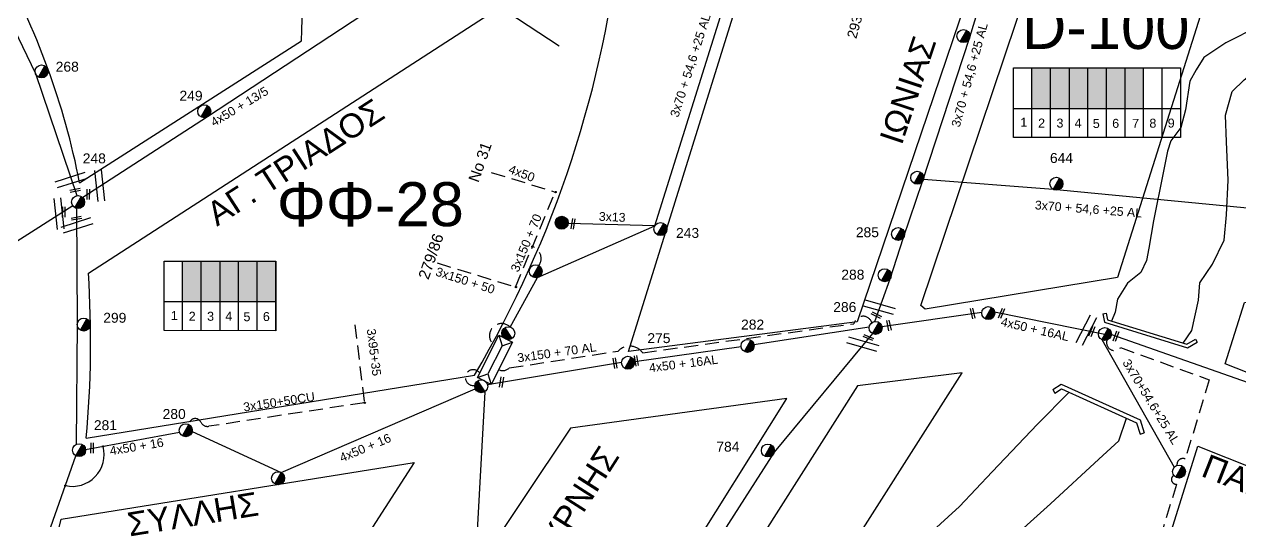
# Model space of a CAD drawing. Header units: millimetres. Extents: x 1421 to 7547, y 822 to 1863.
# Drawn here: x 5951.4 to 6172.1, y 1597.9 to 1688.1 of the extents above; entities that cross this region are included whole.
import ezdxf
from ezdxf.enums import TextEntityAlignment as Align

# ---------------------------------------------------------------- set-up
doc = ezdxf.new("R2010")
doc.units = ezdxf.units.MM
doc.linetypes.add('DASHED', pattern=[19.05, 12.7, -6.35])
doc.layers.get('0').update_dxf_attribs({"lineweight": 30})
for name, color, linetype, lineweight in [('3x13', 7, 'Continuous', 30), ('3x150+50', 7, 'Continuous', 30), ('3x82+57+13_5', 7, 'Continuous', 30), ('4x35', 1, 'DASHED', 30), ('4x50+13_5', 7, 'Continuous', 30), ('Pillar OTE', 7, 'Continuous', 30), ('TEXT_ΚΑΛΩΔΙΩΝ', 7, 'Continuous', 30), ('Άγνωστα', 7, 'Continuous', 30), ('Άγνωστο εναέριο καλώδιο', 7, 'Continuous', 30), ('Άγνωστο Υπόγειο Καλώδιο', 7, 'DASHED', 30), ('Γυμνά εναέρια ΧΤ και ΦΟΠ (3Φ)   4x50+16AL', 7, 'Continuous', 30), ('Καλωδια Χ.Τ 3x95+35', 7, 'DASHED', 30), ('Καλώδια ΧΤ   3x150+50CU', 7, 'DASHED', 30), ('Καλώδια ΧΤ   3x150+70AL', 7, 'DASHED', 30), ('Καλώδια ΧΤ   3x150AL+50CU', 7, 'DASHED', 30), ('Μηχανική τομή', 7, 'Continuous', 30), ('Στύλος Ξύλινος', 7, 'Continuous', 30), ('Στύλος Ξύλινος @ 1', 7, 'Continuous', 30), ('Στύλος ΦΜ', 7, 'Continuous', 30), ('Στύλος ΦΜ @ 1', 7, 'Continuous', 30), ('Συνδέσεις', 7, 'Continuous', 30), ('Συνεστραμμένα ΧΤ   3x70+54.6+25 AL', 7, 'SYN_LINE', 30), ('Τομή', 7, 'Continuous', 30), ('Υποσταθμός εναέριος 2 στύλων', 7, 'Continuous', 30), ('Υποσταθμός πόλεως', 7, 'Continuous', 30), ('Υπόβαθρο ΔΕΗ', 7, 'Continuous', 30), ('Υπόγεια Καλώδια Δικτύου ΧΤ  4x50AL', 7, 'DASHED', 30)]:
    doc.layers.add(name, color=color, linetype=linetype, lineweight=lineweight)
doc.styles.add('arial', font='arial.ttf')
doc.styles.get("Standard").update_dxf_attribs({"font": 'arial.ttf'})
doc.linetypes.add('FRIDI', pattern='A,0.5,-0.001,["|",Standard,S=0.5,R=0,X=0,Y=0.16],-0.001', length=0.502)
doc.linetypes.add('PRANES_TEXNHTO', pattern='A,1,[136,SPECLINE.shx,S=1.5,R=0,X=0,Y=0],2,[137,SPECLINE.shx,S=1,R=0,X=0,Y=0],1', length=4)
doc.linetypes.add('SYN_LINE', pattern='A,0.5,-0.0001,["/\\/\\/\\/",Standard,S=0.1,R=0,X=0,Y=-0.05],-0.25', length=0.7501)

# ---------------------------------------------------------------- blocks, each defined once
blk = doc.blocks.new('ΥΠΑΡΧΩΝ ΤΣΙΜΕΝΤΕΝΙΟΣ ΣΤΥΛΟΣ')
at = {"layer": 'Στύλος ΦΜ'}
blk.add_hatch(color=7, dxfattribs=at).paths.add_polyline_path([(-1.29, -2.28, 0.574793), (2.62, 0, 0.268822), (1.3, 2.27)])
at = {"layer": 'Στύλος ΦΜ', "color": 7}
blk.add_line((-1.29, -2.28), (1.3, 2.27), dxfattribs=at)
blk.add_circle((0, 0), 2.62, dxfattribs=at)
at = {"layer": 'Στύλος ΦΜ', "flags": 4}
for tag, p in [('ΑΡΙΘΜΟΣ', (-4.68, 8.05)), ('ΤΥΠΟΣ', (-4.91, 3.03))]:
    blk.add_attdef(tag, p, '', height=4, dxfattribs=at)
blk = doc.blocks.new('ΥΠΑΡΧΩΝ ΞΥΛΙΝΟΣ ΣΤΥΛΟΣ')
at = {"layer": 'Στύλος Ξύλινος'}
h = blk.add_hatch(color=7, dxfattribs=at)
h.paths.add_polyline_path([(-2.62, 0, 0.270008), (-1.29, -2.28), (1.3, 2.27, 0.576266)])
h.paths.add_polyline_path([(-1.29, -2.28, 0.574793), (2.62, 0, 0.268822), (1.3, 2.27)])
at = {"layer": 'Στύλος Ξύλινος', "color": 7}
blk.add_line((-1.29, -2.28), (1.3, 2.27), dxfattribs=at)
blk.add_circle((0, 0), 2.62, dxfattribs=at)
at = {"layer": 'Στύλος Ξύλινος', "flags": 4}
for tag, p in [('ΑΡΙΘΜΟΣ', (-4.91, 8.6)), ('ΤΥΠΟΣ', (-4.85, 3.39))]:
    blk.add_attdef(tag, p, '', height=4, dxfattribs=at)
blk = doc.blocks.new('ΥΠΟΣΤΑΘΜΟΣ ΕΝΑΕΡΙΟΣ ΕΠΙ 2 ΣΤΥΛΩΝ')
at = {"layer": 'Υποσταθμός εναέριος 2 στύλων', "linetype": 'Continuous', "lineweight": -3}
for points in [[(-11.97, -2.11, 0.574793), (-8.45, -0.07, 0.268822), (-9.64, 1.98)], [(9.68, -2.15, 0.574793), (13.19, -0.1, 0.268822), (12.01, 1.95)]]:
    blk.add_hatch(color=256, dxfattribs=at).paths.add_polyline_path(points)
for p, q in [((-11.97, -2.11), (-9.64, 1.98)), ((9.68, -2.15), (12.01, 1.95))]:
    blk.add_line(p, q, dxfattribs=at)
for centre in [(-10.81, -0.07), (10.84, -0.1)]:
    blk.add_circle(centre, 2.36, dxfattribs=at)
at = {"layer": 'Υποσταθμός πόλεως', "linetype": 'Continuous', "lineweight": -3, "ltscale": 40}
blk.add_lwpolyline([(-8.57, 2.82), (8.57, 2.82), (8.57, -2.82), (-8.57, -2.82)], close=True, dxfattribs=at)
for points in [[(-5.75, 0), (-8.57, 2.82)], [(-8.57, -2.82), (-5.75, 0)], [(-5.75, 0), (5.75, 0)], [(5.75, 0), (8.57, 2.82)], [(8.57, -2.82), (5.75, 0)]]:
    blk.add_lwpolyline(points, dxfattribs=at)
at = {"layer": 'Υποσταθμός εναέριος 2 στύλων', "ltscale": 40, "flags": 1}
for tag, p in [('ΜΕΤΑΣΧΗΜΑΤΙΣΜΟΣ', (14.09, 2.51)), ('ΙΣΧΥΣ', (14.07, -0.28)), ('ΑΡΙΘΜΟΣ', (14.19, -3))]:
    blk.add_attdef(tag, p, '', height=1.8, dxfattribs=at)
blk = doc.blocks.new('ΜΗΧΑΝΙΚΗ ΤΟΜΗ')
at = {"layer": 'Μηχανική τομή', "lineweight": -3, "ltscale": 40}
for p, q in [((-3.78, 1.15), (3.8, 1.15)), ((3.8, -0.4), (-3.78, -0.4))]:
    blk.add_line(p, q, dxfattribs=at)
blk = doc.blocks.new('ΤΟΜΗ')
at = {"layer": 'Τομή', "lineweight": -3, "ltscale": 40}
for p, q in [((-11.37, 1.1), (11.37, 1.1)), ((11.37, -3.57), (-11.37, -3.57))]:
    blk.add_line(p, q, dxfattribs=at)
blk = doc.blocks.new('_ΣΥΝΔΕΣΗ')
at = {"layer": 'Συνδέσεις', "linetype": 'SYN_LINE', "ltscale": 40}
blk.add_hatch(color=256, dxfattribs=at).paths.add_polyline_path([(0.5, -0.01, 1), (-0.5, -0.01, 1)])
at = {"layer": 'Συνδέσεις'}
blk.add_circle((0, -0.01), 0.5, dxfattribs=at)

msp = doc.modelspace()

# ---------------------------------------------------------------- hatches: boundary and pattern name
at = {"layer": 'Καλώδια ΧΤ   3x150+50CU', "linetype": 'DASHED', "lineweight": -3, "ltscale": 0.2}
h = msp.add_hatch(color=85, dxfattribs=at)
h.dxf.hatch_style = 1
h.paths.add_polyline_path([(6134.34, 1672.77), (6137.78, 1672.77), (6137.78, 1680.13), (6134.34, 1680.13)])
h = msp.add_hatch(color=5, dxfattribs=at)
h.dxf.hatch_style = 1
h.paths.add_polyline_path([(6137.78, 1672.77), (6141.22, 1672.77), (6141.22, 1680.13), (6137.78, 1680.13)])
h = msp.add_hatch(color=2, dxfattribs=at)
h.dxf.hatch_style = 1
h.paths.add_polyline_path([(6144.52, 1680.13), (6141.22, 1680.13), (6141.22, 1672.77), (6144.52, 1672.76)])
h = msp.add_hatch(color=6, dxfattribs=at)
h.dxf.hatch_style = 1
h.paths.add_polyline_path([(6147.9, 1672.76), (6147.9, 1680.13), (6144.52, 1680.13), (6144.52, 1672.76)])
h = msp.add_hatch(color=27, dxfattribs=at)
h.dxf.hatch_style = 1
h.paths.add_polyline_path([(6151.3, 1680.13), (6147.9, 1680.13), (6147.9, 1672.76), (6151.3, 1672.76)])
h = msp.add_hatch(color=1, dxfattribs=at)
h.dxf.hatch_style = 1
h.paths.add_polyline_path([(6154.64, 1680.13), (6151.3, 1680.13), (6151.3, 1672.76), (6154.64, 1672.75)])
h = msp.add_hatch(color=5, dxfattribs=at)
h.dxf.hatch_style = 1
h.paths.add_polyline_path([(5980.13, 1637.68), (5983.57, 1637.67), (5983.57, 1645.04), (5980.13, 1645.04)])
h = msp.add_hatch(color=30, dxfattribs=at)
h.dxf.hatch_style = 1
h.paths.add_polyline_path([(5983.57, 1637.67), (5987.01, 1637.67), (5987.01, 1645.04), (5983.57, 1645.04)])
h = msp.add_hatch(color=2, dxfattribs=at)
h.dxf.hatch_style = 1
h.paths.add_polyline_path([(5990.31, 1645.04), (5987.01, 1645.04), (5987.01, 1637.67), (5990.31, 1637.67)])
h = msp.add_hatch(color=1, dxfattribs=at)
h.dxf.hatch_style = 1
h.paths.add_polyline_path([(5993.7, 1637.66), (5993.7, 1645.04), (5990.31, 1645.04), (5990.31, 1637.67)])
h = msp.add_hatch(color=133, dxfattribs=at)
h.dxf.hatch_style = 1
h.paths.add_polyline_path([(5997.09, 1645.04), (5993.7, 1645.04), (5993.7, 1637.66), (5997.09, 1637.66)])

# ---------------------------------------------------------------- linework, layer by layer
at = {"color": 6, "lineweight": -3, "ltscale": 0.2}
msp.add_lwpolyline([(5903.26, 1738.43), (5923.58, 1720.95), (5943.29, 1700.18), (5953.46, 1679.12), (5960.98, 1656.92)], dxfattribs=at)
at = {"layer": '3x13', "color": 10, "lineweight": -3, "ltscale": 0.2}
msp.add_lwpolyline([(6065.91, 1651.41), (6050.18, 1651.84)], dxfattribs=at)
at = {"layer": '3x150+50', "color": 5, "linetype": 'DASHED', "lineweight": -3, "ltscale": 0.2}
msp.add_lwpolyline([(6160.12, 1606.11, 0.760125), (6160.61, 1604.47), (6146.22, 1557.22), (6138.68, 1547.74, 0.277496), (6135.64, 1544.79), (6129.22, 1541.75, 0.524382), (6128.46, 1537.12, 3.097667)], format="xyb", dxfattribs=at)
at = {"layer": '3x82+57+13_5', "color": 133, "linetype": 'Continuous', "lineweight": -3, "ltscale": 0.2}
msp.add_lwpolyline([(5960.26, 1655.07), (5936.54, 1640.01), (5921.58, 1630.99), (5892.31, 1611.61), (5872.52, 1599.41)], dxfattribs=at)
at = {"layer": '4x35', "color": 5, "linetype": 'SYN_LINE', "lineweight": -3, "ltscale": 10}
msp.add_lwpolyline([(6037.29, 1691.54), (6048.54, 1684.15)], dxfattribs=at)
at = {"layer": '4x50+13_5', "color": 5, "lineweight": -3, "ltscale": 0.2}
msp.add_lwpolyline([(6021.02, 1695.13), (5984.71, 1671.24), (5962.05, 1656.59)], dxfattribs=at)
at = {"layer": 'Pillar OTE', "lineweight": -3, "ltscale": 40}
for points in [[(6131.01, 1667.49), (6131.01, 1680.13), (6161.35, 1680.13), (6161.34, 1667.47), (6131.01, 1667.5)], [(6134.34, 1667.49), (6134.34, 1680.13)], [(6137.78, 1667.49), (6137.78, 1680.13)], [(6141.22, 1667.49), (6141.22, 1680.13)], [(6144.52, 1667.48), (6144.52, 1680.13)], [(6147.9, 1667.48), (6147.9, 1680.13)], [(6151.3, 1667.48), (6151.3, 1680.13)], [(6154.64, 1667.47), (6154.64, 1680.13)], [(6158.02, 1667.47), (6158.03, 1680.13)], [(6131.01, 1672.78), (6161.34, 1672.75)], [(5976.81, 1632.4), (5976.81, 1645.04), (5997.09, 1645.04), (5997.09, 1632.38), (5976.81, 1632.4)], [(5980.13, 1632.39), (5980.13, 1645.04)], [(5983.57, 1632.39), (5983.57, 1645.04)], [(5987.01, 1632.39), (5987.01, 1645.04)], [(5990.31, 1632.38), (5990.31, 1645.04)], [(5993.7, 1632.38), (5993.7, 1645.04)], [(5997.09, 1632.38), (5997.09, 1645.04)], [(5976.81, 1637.68), (5997.09, 1637.66)]]:
    msp.add_lwpolyline(points, dxfattribs=at)
at = {"layer": 'Άγνωστο εναέριο καλώδιο', "color": 30, "lineweight": -3, "ltscale": 0.2}
for points in [[(5960.9, 1654.63), (5961.06, 1633.68), (5960.88, 1611.74)], [(5947.26, 1571.16), (5960.81, 1609.65)]]:
    msp.add_lwpolyline(points, dxfattribs=at)
at = {"layer": 'Άγνωστο Υπόγειο Καλώδιο', "color": 5, "lineweight": -3, "ltscale": 0.2}
msp.add_lwpolyline([(6147.99, 1630.66, 0.826704), (6150.48, 1629.31), (6166.58, 1623.45), (6162.21, 1609.08, 0.577271), (6160.72, 1607.92, -0.849346)], format="xyb", dxfattribs=at)
at = {"layer": 'Γυμνά εναέρια ΧΤ και ΦΟΠ (3Φ)   4x50+16AL', "color": 133, "lineweight": -3, "ltscale": 0.2}
for points in [[(6107.15, 1633.16), (6125.28, 1635.75)], [(6127.6, 1635.82), (6147.63, 1631.78)]]:
    msp.add_lwpolyline(points, dxfattribs=at)
at = {"layer": 'Γυμνά εναέρια ΧΤ και ΦΟΠ (3Φ)   4x50+16AL', "color": 2, "lineweight": -3, "ltscale": 0.2}
for points in [[(6083.91, 1629.85), (6104.84, 1633.08)], [(6062.2, 1626.78), (6081.59, 1629.49)], [(6035.53, 1622.61), (6059.87, 1626.64)]]:
    msp.add_lwpolyline(points, dxfattribs=at)
at = {"layer": 'Γυμνά εναέρια ΧΤ και ΦΟΠ (3Φ)   4x50+16AL', "color": 5, "lineweight": -3, "ltscale": 0.2}
msp.add_lwpolyline([(6148.8, 1631.69), (6176.91, 1621.82)], dxfattribs=at)
at = {"layer": 'Γυμνά εναέρια ΧΤ και ΦΟΠ (3Φ)   4x50+16AL', "color": 30, "lineweight": -3, "ltscale": 0.2}
for points in [[(5981.91, 1614.06), (5998.09, 1606.6), (6033.32, 1621.8)], [(5962.56, 1610.78), (5979.64, 1613.92)]]:
    msp.add_lwpolyline(points, dxfattribs=at)
at = {"layer": 'Γυμνά εναέρια ΧΤ και ΦΟΠ (3Φ)   4x50+16AL', "color": 5, "linetype": 'SYN_LINE', "lineweight": -3, "ltscale": 10}
msp.add_lwpolyline([(6035.04, 1621.3), (6033.47, 1592.73), (6020.09, 1574.03), (6001.15, 1546.94)], dxfattribs=at)
at = {"layer": 'Καλωδια Χ.Τ 3x95+35', "color": 30, "lineweight": -3, "ltscale": 0.2}
msp.add_lwpolyline([(6011.46, 1633.47), (6013.18, 1619.3)], dxfattribs=at)
at = {"layer": 'Καλώδια ΧΤ   3x150+50CU', "color": 30, "lineweight": -3, "ltscale": 0.2}
msp.add_lwpolyline([(6013.18, 1619.3), (5984.94, 1615.01, -0.330572), (5983.48, 1615.78, 0.788374), (5981.34, 1615.33)], format="xyb", dxfattribs=at)
at = {"layer": 'Καλώδια ΧΤ   3x150+50CU', "color": 1, "lineweight": -3, "ltscale": 0.2}
msp.add_arc((6038.1, 1631.48), 2.2, 45.7981, 230, dxfattribs=at)
at = {"layer": 'Καλώδια ΧΤ   3x150+50CU', "color": 30, "lineweight": -3, "ltscale": 0.2}
msp.add_arc((6032.94, 1623.87), 1.43, 35.3971, 282.049, dxfattribs=at)
at = {"layer": 'Καλώδια ΧΤ   3x150+70AL', "color": 1, "lineweight": -3, "ltscale": 0.2}
msp.add_lwpolyline([(6040.62, 1640.31), (6047.83, 1657.57)], dxfattribs=at)
at = {"layer": 'Καλώδια ΧΤ   3x150+70AL', "color": 133, "lineweight": -3, "ltscale": 0.2}
msp.add_lwpolyline([(6037.56, 1625.3, 0.314192), (6039.49, 1625.62), (6059.27, 1628.68, -0.471588), (6063.71, 1628.38), (6102.06, 1633.66, -0.768422), (6105.32, 1633.84)], format="xyb", dxfattribs=at)
at = {"layer": 'Καλώδια ΧΤ   3x150+70AL', "color": 1, "lineweight": -3, "ltscale": 0.2}
msp.add_arc((6043.01, 1645.5), 2.26, 325.2422, 72.5281, dxfattribs=at)
at = {"layer": 'Καλώδια ΧΤ   3x150AL+50CU', "color": 1, "lineweight": -3, "ltscale": 0.2}
msp.add_lwpolyline([(6026.42, 1644.69), (6040.62, 1640.31)], dxfattribs=at)
at = {"layer": 'Συνεστραμμένα ΧΤ   3x70+54.6+25 AL', "color": 10, "lineweight": -3, "ltscale": 20}
msp.add_lwpolyline([(6039.63, 1633.05), (6044.61, 1642.06), (6065.91, 1651.41), (6079.12, 1693.56), (6087.09, 1720.33)], dxfattribs=at)
at = {"layer": 'Συνεστραμμένα ΧΤ   3x70+54.6+25 AL', "color": 27, "lineweight": -3, "ltscale": 20}
for points in [[(6105.84, 1634.05), (6108.62, 1641.8), (6111.06, 1649.3), (6114.5, 1659.46), (6123.12, 1685.73), (6130.06, 1708.54)], [(6184.82, 1653.58), (6138.24, 1658.05), (6114.7, 1659.87)]]:
    msp.add_lwpolyline(points, dxfattribs=at)
at = {"layer": 'Συνεστραμμένα ΧΤ   3x70+54.6+25 AL', "color": 30, "lineweight": -3, "ltscale": 20}
msp.add_lwpolyline([(6105.42, 1631.85), (6087.58, 1610.34), (6075.81, 1591.95), (6061.19, 1569.03), (6042.83, 1541.6)], dxfattribs=at)
at = {"layer": 'Συνεστραμμένα ΧΤ   3x70+54.6+25 AL', "color": 5, "lineweight": -3, "ltscale": 20}
msp.add_lwpolyline([(6147.04, 1630.76), (6160.19, 1607.56)], dxfattribs=at)
at = {"layer": 'Υπόβαθρο ΔΕΗ', "lineweight": -3, "ltscale": 0.2}
for points in [[(6089.48, 1719.56), (6128.14, 1709.21), (6102.63, 1634), (6061.15, 1628.61), (6089.48, 1719.56)], [(6138.09, 1708.11), (6166.93, 1714.62), (6171.33, 1709.89), (6149.94, 1642.04), (6115.01, 1636.27), (6114.23, 1636.97), (6138.09, 1708.11)], [(5963.07, 1642.85), (6059.79, 1705.44)], [(5961.48, 1659.25), (6001.75, 1685.02)], [(6172.98, 1637.52), (6225.27, 1647.19), (6223.02, 1605.21), (6169.47, 1626.39), (6172.98, 1637.52)], [(6147.27, 1635.45), (6147.87, 1635.55)], [(6147.27, 1635.45), (6147.53, 1633.91), (6162.6, 1629.25), (6164.38, 1630.33)], [(6147.87, 1635.55), (6148.07, 1634.38), (6162.52, 1629.91), (6164.06, 1630.85)], [(6164.06, 1630.85), (6164.38, 1630.33)], [(5962.69, 1612.87), (6033.2, 1624.31)], [(5981.53, 1431.55), (5991.91, 1420.44), (6121.72, 1624.71), (6102.72, 1622.34), (5981.53, 1431.55)], [(6138.15, 1621.68), (6139.71, 1622.68), (6154, 1616.19), (6154.75, 1613.84)], [(6138.15, 1621.68), (6138.56, 1621.04)], [(6138.56, 1621.04), (6139.77, 1621.83), (6153.39, 1615.64), (6154.03, 1613.61)], [(6154.03, 1613.61), (6154.75, 1613.84)], [(6164.47, 1611.4), (6223.06, 1588.12), (6222.73, 1573.53), (6147.98, 1558.46), (6164.47, 1611.4)], [(6022.24, 1608.44), (5994.83, 1565.85), (5948.36, 1571.38)], [(5958.16, 1598.14), (6022.24, 1608.44)]]:
    msp.add_lwpolyline(points, dxfattribs=at)
at = {"layer": 'Υπόβαθρο ΔΕΗ', "linetype": 'PRANES_TEXNHTO', "lineweight": -3, "ltscale": 0.5}
for points in [[(6161.83, 1630.13), (6163.38, 1632.39), (6164.65, 1637.91), (6164.85, 1641.1), (6167.19, 1644.45), (6169.27, 1648.83), (6169.68, 1653.44), (6169.98, 1659.72), (6169.73, 1666.69), (6169.53, 1671.55), (6170.75, 1675.84), (6172.9, 1677.98), (6176.31, 1680.65), (6180.27, 1683.46), (6182.7, 1684.92), (6184.17, 1686.97), (6185.38, 1690.41), (6185.26, 1695.34), (6185.33, 1698.86), (6186.46, 1703.7), (6188.45, 1708.7), (6190.49, 1712.79), (6191.06, 1715.17)], [(6175.56, 1687.72), (6169.57, 1684.7), (6165.59, 1682.01), (6164.19, 1679.77), (6163.02, 1677.7), (6162.23, 1672.53), (6161.39, 1669.29), (6159.59, 1666.88), (6158.98, 1665.03), (6158.19, 1661.04), (6156.45, 1652.36), (6155.61, 1647.36), (6155.16, 1645.12), (6154.15, 1642.94), (6151.71, 1641.04), (6149.94, 1638.13), (6149.5, 1635.78), (6148.83, 1634.14)]]:
    msp.add_lwpolyline(points, dxfattribs=at)
at = {"layer": 'Υπόβαθρο ΔΕΗ', "lineweight": -3, "ltscale": 0.2}
msp.add_lwpolyline([(6089.88, 1620.06), (6050.58, 1614.66), (6016.1, 1563.04), (6051.53, 1558.76)], close=True, dxfattribs=at)
at = {"layer": 'Υπόβαθρο ΔΕΗ', "linetype": 'FRIDI', "lineweight": -3, "ltscale": 0.5}
for points in [[(6141.14, 1621.21), (6135.39, 1615.39), (6127.16, 1606.77), (6121.2, 1600.44), (6115.75, 1595.43)], [(6129.21, 1593.26), (6137.73, 1600.9), (6146.5, 1609.03), (6150.17, 1612.38), (6151.56, 1616.47)]]:
    msp.add_lwpolyline(points, dxfattribs=at)
at = {"layer": 'Υπόβαθρο ΔΕΗ', "lineweight": -3, "ltscale": 0.2}
for centre, radius, start, end in [((5873.19, 1691.65), 128.73, 357.0474, 25.0036), ((5858.77, 1726.39), 202.1, 329.6634, 354.0497), ((5827.59, 1633.31), 136.38, 10.9665, 29.2232), ((5770.66, 1630.34), 192.82, 354.8019, 3.7191), ((5795.37, 1642.58), 168.75, 335.0404, 344.7289)]:
    msp.add_arc(centre, radius, start, end, dxfattribs=at)
at = {"layer": 'Υπόβαθρο ΔΕΗ', "lineweight": -3}
msp.add_arc((5960.17, 1609.86), 5.76, 257.3255, 15.0797, dxfattribs=at)
at = {"layer": 'Υπόγεια Καλώδια Δικτύου ΧΤ  4x50AL', "color": 10, "lineweight": -3, "ltscale": 0.2}
msp.add_lwpolyline([(6036.23, 1661.15), (6047.83, 1657.57)], dxfattribs=at)

# ---------------------------------------------------------------- block references
at = {"layer": 'Μηχανική τομή', "lineweight": -3}
for p, xscale, yscale, zscale, rotation in [((5960.68, 1657.79), 0.249999999999919, 0.249999999999919, 0.249999999999919, 10.71676345036212), ((5962.96, 1657.18), 0.2499999999999189, 0.2499999999999189, 0.2499999999999189, 269.1361278409503), ((5958.51, 1653.96), 0.2499999999999189, 0.2499999999999189, 0.2499999999999189, 269.1361278409503), ((5960.91, 1652.71), 0.249999999999919, 0.249999999999919, 0.249999999999919, 10.71676345036212), ((6050.95, 1651.82), 0.249999999999919, 0.249999999999919, 0.249999999999919, 260.6040800444116), ((6106.1, 1635.13), 0.2499999999999189, 0.2499999999999189, 0.2499999999999189, 334.047837352444), ((6123.53, 1635.5), 0.2499999999999189, 0.2499999999999189, 0.2499999999999189, 282.3622532144353), ((6128.77, 1635.58), 0.249999999999919, 0.249999999999919, 0.249999999999919, 248.6944470460257), ((6108.31, 1633.32), 0.249999999999919, 0.249999999999919, 0.249999999999919, 282.3622532144353), ((6145.17, 1632.28), 0.249999999999919, 0.249999999999919, 0.249999999999919, 248.6944470460257), ((6104.64, 1631.08), 0.249999999999919, 0.249999999999919, 0.249999999999919, 337.4668249917562), ((6149.57, 1631.42), 0.249999999999919, 0.249999999999919, 0.249999999999919, 248.6944470460257), ((6058.6, 1626.45), 0.249999999999919, 0.249999999999919, 0.249999999999919, 279.6052217913644), ((6062.46, 1626.92), 0.249999999999919, 0.249999999999919, 0.249999999999919, 279.6052217913644), ((6037.99, 1623.04), 0.249999999999919, 0.249999999999919, 0.249999999999919, 260.6040800444116), ((5963.66, 1611.09), 0.2499999999999189, 0.2499999999999189, 0.2499999999999189, 269.1361278409503)]:
    msp.add_blockref('ΜΗΧΑΝΙΚΗ ΤΟΜΗ', p, dxfattribs=dict(at, xscale=xscale, yscale=yscale, zscale=zscale, rotation=rotation))
at = {"layer": 'Στύλος Ξύλινος @ 1', "lineweight": -3, "ltscale": 40, "xscale": 0.4499999999998181, "yscale": 0.4499999999998181, "zscale": 0.4499999999998181}
msp.add_blockref('ΥΠΑΡΧΩΝ ΞΥΛΙΝΟΣ ΣΤΥΛΟΣ', (6049.01, 1652), dxfattribs=at)
at = {"layer": 'Στύλος ΦΜ @ 1', "lineweight": -3, "ltscale": 40, "xscale": 0.4499999999998181, "yscale": 0.4499999999998181, "zscale": 0.4499999999998181}
for p in [(6121.95, 1685.9), (6113.56, 1660.18), (6044.28, 1643.19), (6126.45, 1635.58), (6147.63, 1631.78), (5997.51, 1605.58), (6161.08, 1606.79)]:
    msp.add_blockref('ΥΠΑΡΧΩΝ ΤΣΙΜΕΝΤΕΝΙΟΣ ΣΤΥΛΟΣ', p, dxfattribs=at)
at = {"layer": 'Στύλος ΦΜ @ 1', "lineweight": -3, "ltscale": 40}
ref = msp.add_blockref('ΥΠΑΡΧΩΝ ΤΣΙΜΕΝΤΕΝΙΟΣ ΣΤΥΛΟΣ', (5954.58, 1679.48), dxfattribs=dict(at, xscale=0.4499999999998181, yscale=0.4499999999998181, zscale=0.4499999999998181))
ref.add_attrib('ΤΥΠΟΣ', '268', (5957.14, 1679.45), dxfattribs={"layer": 'Στύλος ΦΜ', "height": 1.8, "flags": 4})
ref = msp.add_blockref('ΥΠΑΡΧΩΝ ΤΣΙΜΕΝΤΕΝΙΟΣ ΣΤΥΛΟΣ', (5984.11, 1672.25), dxfattribs=dict(at, xscale=0.4499999999998181, yscale=0.4499999999998181, zscale=0.4499999999998181))
ref.add_attrib('ΤΥΠΟΣ', '249', (5979.61, 1674.17), dxfattribs={"layer": 'Στύλος ΦΜ', "height": 1.8, "flags": 4})
ref = msp.add_blockref('ΥΠΑΡΧΩΝ ΤΣΙΜΕΝΤΕΝΙΟΣ ΣΤΥΛΟΣ', (5961.21, 1655.76), dxfattribs=dict(at, xscale=0.4499999999998181, yscale=0.4499999999998181, zscale=0.4499999999998181))
ref.add_attrib('ΤΥΠΟΣ', '248', (5962.05, 1662.79), dxfattribs={"layer": 'Στύλος ΦΜ', "height": 1.8, "flags": 4})
ref = msp.add_blockref('ΥΠΑΡΧΩΝ ΤΣΙΜΕΝΤΕΝΙΟΣ ΣΤΥΛΟΣ', (6138.82, 1659.08), dxfattribs=dict(at, xscale=0.4499999999998181, yscale=0.4499999999998181, zscale=0.4499999999998181))
ref.add_attrib('ΤΥΠΟΣ', '644', (6137.65, 1662.86), dxfattribs={"layer": 'Στύλος ΦΜ', "height": 1.8, "flags": 4})
ref = msp.add_blockref('ΥΠΑΡΧΩΝ ΤΣΙΜΕΝΤΕΝΙΟΣ ΣΤΥΛΟΣ', (6066.94, 1650.85), dxfattribs=dict(at, xscale=0.4499999999998181, yscale=0.4499999999998181, zscale=0.4499999999998181))
ref.add_attrib('ΤΥΠΟΣ', '243', (6069.76, 1649.25), dxfattribs={"layer": 'Στύλος ΦΜ', "height": 1.8, "flags": 4})
ref = msp.add_blockref('ΥΠΑΡΧΩΝ ΤΣΙΜΕΝΤΕΝΙΟΣ ΣΤΥΛΟΣ', (6110.08, 1649.95), dxfattribs=dict(at, xscale=0.4499999999998181, yscale=0.4499999999998181, zscale=0.4499999999998181))
ref.add_attrib('ΤΥΠΟΣ', '285', (6102.41, 1649.37), dxfattribs={"layer": 'Στύλος ΦΜ', "height": 1.8, "flags": 4})
ref = msp.add_blockref('ΥΠΑΡΧΩΝ ΤΣΙΜΕΝΤΕΝΙΟΣ ΣΤΥΛΟΣ', (6107.65, 1642.47), dxfattribs=dict(at, xscale=0.4499999999998181, yscale=0.4499999999998181, zscale=0.4499999999998181))
ref.add_attrib('ΤΥΠΟΣ', '288', (6099.77, 1641.67), dxfattribs={"layer": 'Στύλος ΦΜ', "height": 1.8, "flags": 4})
ref = msp.add_blockref('ΥΠΑΡΧΩΝ ΤΣΙΜΕΝΤΕΝΙΟΣ ΣΤΥΛΟΣ', (6106, 1632.88), dxfattribs=dict(at, xscale=0.4499999999998181, yscale=0.4499999999998181, zscale=0.4499999999998181))
ref.add_attrib('ΤΥΠΟΣ', '286', (6098.31, 1635.78), dxfattribs={"layer": 'Στύλος ΦΜ', "height": 1.8, "flags": 4})
ref = msp.add_blockref('ΥΠΑΡΧΩΝ ΤΣΙΜΕΝΤΕΝΙΟΣ ΣΤΥΛΟΣ', (5962.22, 1633.5), dxfattribs=dict(at, xscale=0.4499999999998181, yscale=0.4499999999998181, zscale=0.4499999999998181))
ref.add_attrib('ΤΥΠΟΣ', '299', (5965.77, 1633.83), dxfattribs={"layer": 'Στύλος ΦΜ', "height": 1.8, "flags": 4})
ref = msp.add_blockref('ΥΠΑΡΧΩΝ ΤΣΙΜΕΝΤΕΝΙΟΣ ΣΤΥΛΟΣ', (6082.76, 1629.63), dxfattribs=dict(at, xscale=0.4499999999998181, yscale=0.4499999999998181, zscale=0.4499999999998181))
ref.add_attrib('ΤΥΠΟΣ', '282', (6081.57, 1632.6), dxfattribs={"layer": 'Στύλος ΦΜ', "height": 1.8, "flags": 4})
ref = msp.add_blockref('ΥΠΑΡΧΩΝ ΤΣΙΜΕΝΤΕΝΙΟΣ ΣΤΥΛΟΣ', (6061.04, 1626.55), dxfattribs=dict(at, xscale=0.4499999999998181, yscale=0.4499999999998181, zscale=0.4499999999998181))
ref.add_attrib('ΤΥΠΟΣ', '275', (6064.56, 1630.13), dxfattribs={"layer": 'Στύλος ΦΜ', "height": 1.8, "flags": 4})
ref = msp.add_blockref('ΥΠΑΡΧΩΝ ΤΣΙΜΕΝΤΕΝΙΟΣ ΣΤΥΛΟΣ', (5980.75, 1614.3), dxfattribs=dict(at, xscale=0.4499999999998181, yscale=0.4499999999998181, zscale=0.4499999999998181))
ref.add_attrib('ΤΥΠΟΣ', '280', (5976.55, 1616.35), dxfattribs={"layer": 'Στύλος ΦΜ', "height": 1.8, "flags": 4})
ref = msp.add_blockref('ΥΠΑΡΧΩΝ ΤΣΙΜΕΝΤΕΝΙΟΣ ΣΤΥΛΟΣ', (5961.39, 1610.68), dxfattribs=dict(at, xscale=0.4499999999998181, yscale=0.4499999999998181, zscale=0.4499999999998181))
ref.add_attrib('ΤΥΠΟΣ', '281', (5964.07, 1614.32), dxfattribs={"layer": 'Στύλος ΦΜ', "height": 1.8, "flags": 4})
ref = msp.add_blockref('ΥΠΑΡΧΩΝ ΤΣΙΜΕΝΤΕΝΙΟΣ ΣΤΥΛΟΣ', (6086.44, 1610.62), dxfattribs=dict(at, xscale=0.4499999999998181, yscale=0.4499999999998181, zscale=0.4499999999998181))
ref.add_attrib('ΤΥΠΟΣ', '784', (6077.08, 1610.41), dxfattribs={"layer": 'Στύλος ΦΜ', "height": 1.8, "flags": 4})
at = {"layer": 'Συνδέσεις', "lineweight": -3, "xscale": 0.25, "yscale": 0.25, "zscale": 0.25}
for p in [(6047.9, 1657.58), (6043.69, 1647.67), (6040.69, 1640.32), (6013.25, 1619.3), (5965.73, 1611.36), (5958.9, 1604.24)]:
    msp.add_blockref('_ΣΥΝΔΕΣΗ', p, dxfattribs=at)
at = {"layer": 'Τομή', "lineweight": -3}
for p, xscale, yscale, zscale, rotation in [((5965.43, 1658.78), 0.2499999999998872, 0.2499999999998872, 0.2499999999998872, 276.0588428775054), ((5959.86, 1660.05), 0.2499999999998872, 0.2499999999998872, 0.2499999999998872, 17.63947848691716), ((5958.04, 1653.66), 0.2499999999998873, 0.2499999999998873, 0.2499999999998873, 276.0588428775054), ((5960.92, 1651.81), 0.2499999999998872, 0.2499999999998872, 0.2499999999998872, 17.63947848691716), ((6106.59, 1636.36), 0.2499999999998872, 0.2499999999998872, 0.2499999999998872, 164.1772179253673), ((6144.53, 1632.34), 0.2499999999998873, 0.2499999999998873, 0.2499999999998873, 242.7151653678202), ((6103.59, 1629.64), 0.2499999999998872, 0.2499999999998872, 0.2499999999998872, 164.1772179253673)]:
    msp.add_blockref('ΤΟΜΗ', p, dxfattribs=dict(at, xscale=xscale, yscale=yscale, zscale=zscale, rotation=rotation))
at = {"layer": 'Υποσταθμός εναέριος 2 στύλων', "lineweight": -3, "xscale": 0.4999999999999999, "yscale": 0.4999999999999999, "zscale": 0.4999999999999999, "rotation": 243.0703281691491}
msp.add_blockref('ΥΠΟΣΤΑΘΜΟΣ ΕΝΑΕΡΙΟΣ ΕΠΙ 2 ΣΤΥΛΩΝ', (6036.89, 1627.09), dxfattribs=at)

# ---------------------------------------------------------------- texts
at = {"lineweight": -3, "ltscale": 40, "char_height": 4, "attachment_point": 1, "style": 'arial'}
for s, insert, width, rotation in [('{\\H1.083x;ΙΩΝΙΑΣ}', (6106.62, 1667.29), 42.797, 71.5843), ('{\\H1.083x;ΑΓ. ΤΡΙΑΔΟΣ}', (5984.06, 1654.89), 42.797, 32.8763), ('{\\H1.083x;ΣΜΥΡΝΗΣ}', (6040.16, 1587.19), 42.6234, 57.3819), ('{\\H1.083x;ΠΑΠΑΝΑΣΤΑΣΙΟΥ}', (6166.46, 1610.07), 35.3422, 338.4768), ('{\\H1.083x;ΣΥΛΛΗΣ}', (5969.85, 1599.27), 35.3422, 9.2981)]:
    msp.add_mtext(s, dxfattribs=dict(at, insert=insert, width=width, rotation=rotation))
at = {"lineweight": -3, "ltscale": 30, "char_height": 1.63, "width": 11.2573, "attachment_point": 1}
for s, insert in [('1', (6132.26, 1671.06)), ('2', (6135.5, 1670.92)), ('3', (6138.83, 1670.92)), ('4', (6142.13, 1670.92)), ('5', (6145.43, 1670.84)), ('6', (6148.95, 1670.87)), ('7', (6152.58, 1670.87)), ('8', (6155.7, 1670.9)), ('9', (6159.03, 1670.92)), ('1', (5978.05, 1635.96)), ('2', (5981.29, 1635.82)), ('3', (5984.62, 1635.82)), ('4', (5987.92, 1635.82)), ('5', (5991.23, 1635.74)), ('6', (5994.75, 1635.77))]:
    msp.add_mtext(s, dxfattribs=dict(at, insert=insert))
at = {"layer": 'TEXT_ΚΑΛΩΔΙΩΝ', "lineweight": -3, "ltscale": 0.2, "style": 'arial'}
for s, rotation, p in [('3x70 + 54,6 +25 AL', 72.3798, (6070.17, 1671.03)), ('3x70 + 54,6 +25 AL', 74.7842, (6121.26, 1669.23)), ('4x50 + 13/5', 31.1085, (5985.88, 1669.4)), ('4x50 ', 339.3315, (6039.21, 1661.09)), ('3x70 + 54,6 +25 AL', 355.5524, (6134.86, 1654.45)), ('3x150 + 70', 67.3062, (6041.14, 1642.9)), ('3x13', 357.5141, (6055.72, 1652.36)), ('3x150 + 50', 342.2094, (6025.97, 1642.44)), ('4x50 + 16AL', 347.0307, (6128.61, 1633.3)), ('3x150 + 70 AL', 8.0864, (6041.07, 1626.63)), ('4x50 + 16AL', 7.2393, (6064.97, 1624.82)), ('4x50 + 16', 22.7855, (6009.09, 1608.47)), ('4x50 + 16', 9.3236, (5967.09, 1609.75))]:
    msp.add_text(s, height=1.6, rotation=rotation, dxfattribs=at).set_placement(p)
at = {"layer": 'TEXT_ΚΑΛΩΔΙΩΝ', "lineweight": -3, "ltscale": 0.2}
for s, rotation, p in [(' 3x95+35', 276.9228, (6014.9, 1628.77)), ('3x70+54.6+25 AL', 301.4686, (6156.03, 1619.49)), ('3x150+50CU', 8.6416, (5997.69, 1619.47))]:
    msp.add_text(s, height=1.6, rotation=rotation, dxfattribs=at).set_placement(p, align=Align.MIDDLE_CENTER)
at = {"layer": 'Άγνωστα', "color": 7, "lineweight": -3, "insert": (6100.75, 1685.81), "char_height": 1.8, "attachment_point": 1, "rotation": 74.5395}
msp.add_mtext_dynamic_manual_height_columns('293/93', width=1.8, gutter_width=1.64, heights=[0.0453], dxfattribs=at)
at = {"layer": 'Υπόβαθρο ΔΕΗ', "lineweight": -3, "char_height": 8, "attachment_point": 1}
for s, insert in [('D-100', (6132.55, 1691.57)), ('ΦΦ-28', (5997.27, 1659.37))]:
    msp.add_mtext_dynamic_manual_height_columns(s, width=30.8332, gutter_width=12.5, heights=[0], dxfattribs=dict(at, insert=insert))
at = {"layer": 'Υπόβαθρο ΔΕΗ', "lineweight": -3, "char_height": 2, "attachment_point": 1, "rotation": 70.7922}
for s, insert in [('No 31', (6032, 1659.84)), ('279/86', (6022.91, 1642.18))]:
    msp.add_mtext_dynamic_manual_height_columns(s, width=17.2548, gutter_width=12.5, heights=[0], dxfattribs=dict(at, insert=insert))

doc.saveas('drawing.dxf')
